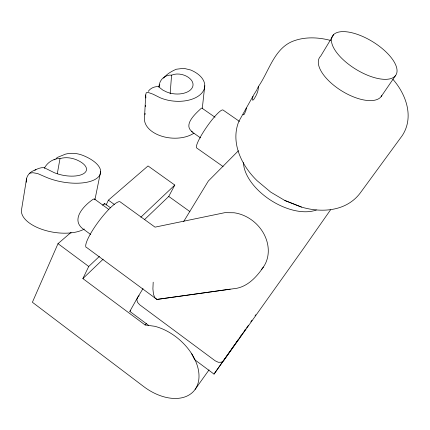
<?xml version="1.0" encoding="UTF-8"?>
<svg xmlns="http://www.w3.org/2000/svg" width="430" height="430" viewBox="0 0 430 430"><rect width="100%" height="100%" fill="white"/><g stroke="black" fill="none" stroke-linecap="round" stroke-linejoin="round"><path stroke-width="0.64" d="M153.193 282.177L152.897 288.89L153.472 294.217L154.859 297.796L156.945 299.425L230.19 289.159M163.567 78.19C166.765 73.992 171.516 71.267 176.3 69.235L183.798 68.316L190.651 69.993A29.272 17.264 5.1 0 1 200.418 94.476A29.272 17.264 5.1 0 1 159.96 97.658L153.101 94.213L149.468 92.896L147.237 92.343L146.195 92.885L145.705 94.949L144.491 118.067A28.23 17.549 4.9 0 0 162.072 136.31A28.23 17.549 4.9 0 0 193.968 133.149M145.044 114.622L145.114 113.283M145.469 106.602L145.539 105.264M170.146 93.842L171.575 75.153C175.768 73.396 180.519 73.772 184.685 75.368A17.458 10.293 5.1 0 1 190.447 89.945A17.458 10.293 5.1 0 1 166.383 91.869L162.825 90.096L158.509 86.693L156.574 86.634A23.274 15.958 47.5 0 0 148.243 91.38M26.23 182.277C25.945 175.72 29.837 171.731 35.959 169.624M202.304 108.252L204.771 85.71M26.552 178.778L21.5 209.964A35.088 17.028 9.4 0 0 44.473 230.174A35.088 17.028 9.4 0 0 84.377 229.029M57.303 173.698L59.996 158.632C65.301 156.945 71.036 157.702 76.148 159.654A21.511 9.331 10.2 0 1 83.484 173.72A21.511 9.331 10.2 0 1 54.218 172.661L44.177 167.684L41.667 167.716A28.557 22.596 55.6 0 0 34.819 170.28M94.987 199.472L100.679 171.419M256.877 89.623C255.382 93.079 251.695 96.073 252.571 100.179L253.533 99.781C256.119 95.928 258.586 91.284 258.398 86.564C269.363 70.88 274.356 47.262 294.668 40.576C306.144 36.641 318.872 37.351 330.46 40.409M159.788 84.689L158.917 87.064A22.833 16.001 47.8 0 1 169.651 75.116L171.575 75.153M71.165 232.302L58.007 243.659L32.39 302.263L143.69 386.559A44.935 29.503 40.4 0 0 198.59 380.937A44.935 29.503 40.4 0 0 154.752 326.289L145.109 324.973L82.872 278.586L88.736 266.466L99.384 256.393M104.001 204.68L104.571 203.465L110.526 207.798M106.129 204.992L108.403 200.154L148.033 165.948L174.806 185.061L168.753 196.429L144.507 219.623M257.194 89.042L258.398 86.564M148.726 325.467L129.828 311.39L137.761 297.2L139.169 295.668M252.904 96.336L238.849 121.368C230.163 142.636 241.805 165.996 257.221 180.815L270.787 192.162L284.827 200.487L301.516 207.088C321.946 213.14 346.413 211.28 360.168 193.102L402.286 135.557C414.257 117.186 406.237 94.487 392.907 79.297M333.723 34.518L320.71 56.083A36.496 16.684 31.7 0 0 340.431 90.101A36.496 16.684 31.7 0 0 381.824 95.562M143.018 288.552L137.804 297.146L136.815 299.522L137.509 302.317L139.707 304.789L215.183 360.808L218.316 362.28L221.396 362.237L223.584 360.706L303.209 248.905L330.519 209.883M183.674 221.514L208.34 181.035L238.446 150.731M381.141 96.605L395.514 75.61A37.227 16.141 31.6 0 0 357.223 34.319A37.227 16.141 31.6 0 0 339.985 56.502A37.227 16.141 31.6 0 0 395.514 75.61M191.71 353.793L194.639 359.668L214.016 374.1L230.926 350.015M231.695 348.918L234.769 344.537M235.925 342.898L238.231 339.614M240.15 336.873L242.074 334.137M244.38 330.853L245.53 329.213M241.241 335.545L214.016 374.1M242.375 333.933L245.847 328.977M246.6 327.907L248.535 325.15M250.824 321.882L251.991 320.226M255.06 315.851L255.828 314.755M195.129 389.376L209.039 369.891M263.397 267.041C256.323 277.436 246.707 287.756 233.345 288.756L156.945 299.425L86.994 247.755A28.439 5.671 -53.3 0 1 97.239 223.385A28.439 5.671 -53.3 0 1 119.997 201.74L155.036 227.142L224.89 212.662L234.151 212.769A35.98 30.707 42.1 0 1 264.729 235.565A35.98 30.707 42.1 0 1 261.316 269.675M145.109 324.973L146.431 323.451M129.828 311.39L130.731 310.401M82.872 278.586L103.141 259.199M140.82 217.204L174.806 185.061M102.544 205.212L104.571 203.465M56.115 158.417L57.727 157.273L65.537 154.117C71.444 152.639 77.529 153.23 83.146 155.499A36.077 15.657 10.2 0 1 95.567 179.154A36.077 15.657 10.2 0 1 46.354 177.327L37.706 173.575L32.895 172.715L29.67 173.193M54.067 159.831L55.072 159.143M243.02 114.23L243.756 114.831L244.519 113.794L246.057 110.08L246.223 108.231L246.616 108.081M108.795 209.453L94.428 198.993L93.299 199.171C84.774 204.868 70.945 218.58 82.082 228.169L90.719 234.517M59.996 158.632L57.545 158.67A27.697 22.209 55.8 0 0 44.268 168.367M284.827 200.487L301.516 207.088M215.016 117.234L201.896 108.102L201.391 108.183C195.838 113.364 182.39 125.033 192.495 131.935M239.548 121.464L223.218 110.144A23.113 3.805 -55.2 0 0 206.894 126.689A23.113 3.805 -55.2 0 0 196.768 148.027L223.111 166.577M191.35 131.44L200.584 137.917M168.753 196.429L189.888 211.581M108.403 200.154L114.326 204.454M58.007 243.659L88.736 266.466M145.705 94.949L145.872 97.986M94.428 198.993L94.767 199.375M316.335 209.969A46.832 26.628 32.4 0 1 270.47 200.079A46.832 26.628 32.4 0 1 243.477 162.567"/></g></svg>
